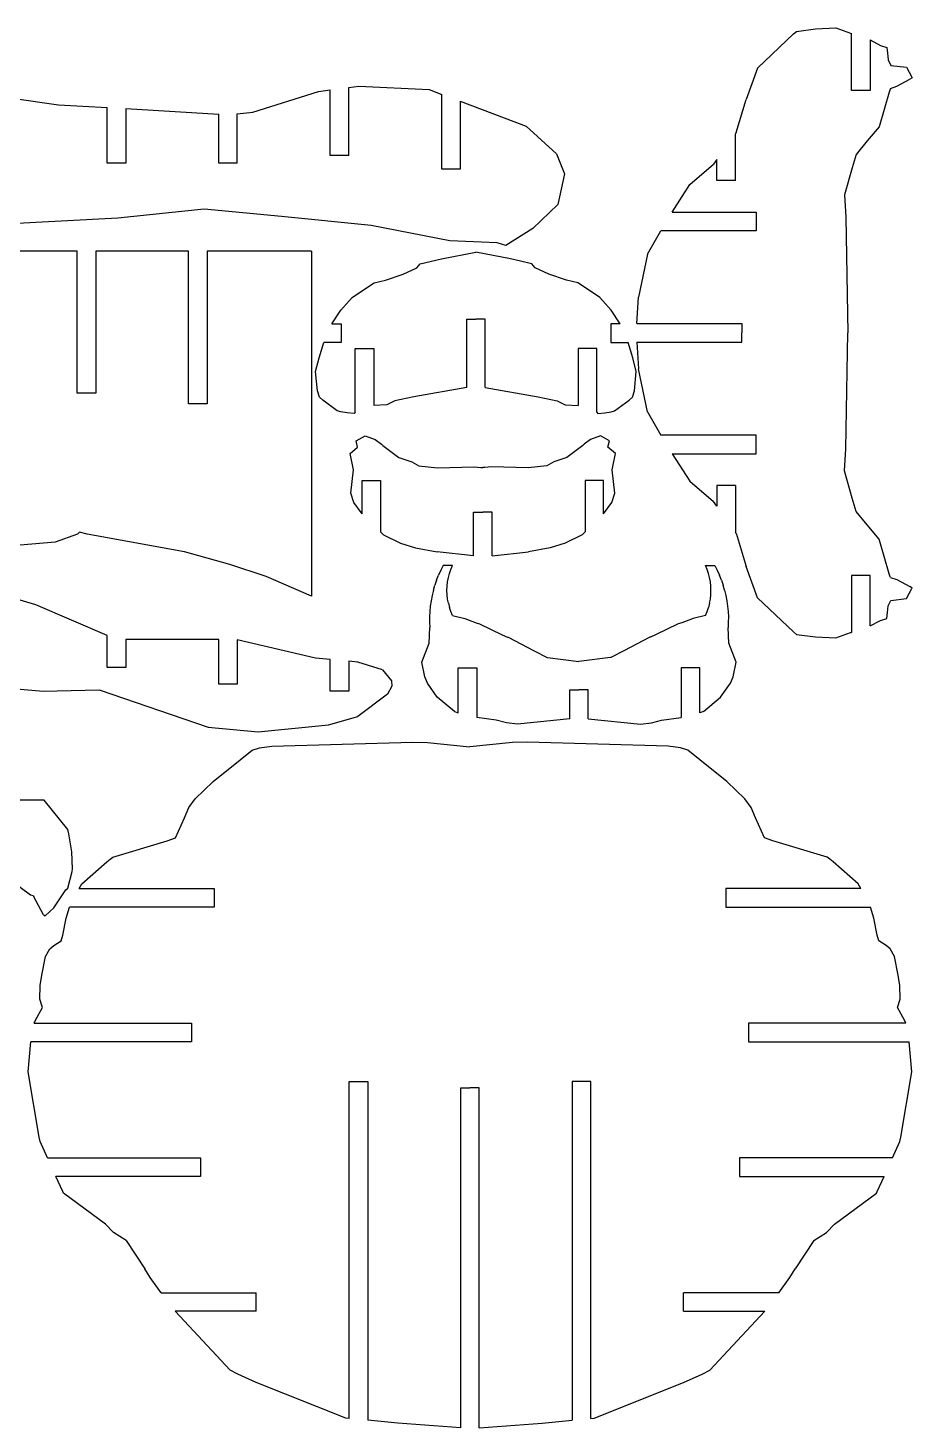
# Model space of a CAD drawing. Extents: x -403 to 998, y -258 to 587.
# Drawn here: x -142 to 34.1, y 49.5 to 328.2 of the extents above; entities that cross this region are included whole.
import ezdxf

# ---------------------------------------------------------------- set-up
doc = ezdxf.new("R2010")
doc.units = 0
doc.header["$MEASUREMENT"] = 0
doc.layers.add('LAYER_1', color=7, linetype='CONTINUOUS')

msp = doc.modelspace()

# ---------------------------------------------------------------- linework, layer by layer
at = {"layer": 'LAYER_1'}
for points in [[(3.2888, 320.2487), (3.2888, 320.2487), (10.4983, 327.0329), (10.4983, 327.0329)], [(10.4983, 327.0329), (10.4983, 327.0329), (11.0349, 327.5519), (11.0349, 327.5519)], [(11.0349, 327.5519), (11.0349, 327.5519), (14.877, 328.053), (14.877, 328.053)], [(14.877, 328.053), (14.877, 328.053), (18.9184, 328.2246), (18.9184, 328.2246)], [(18.9184, 328.2246), (18.9184, 328.2246), (21.8377, 327.1701), (21.8377, 327.1701)], [(21.8377, 327.1701), (21.8377, 327.1701), (22.0093, 327.1555), (22.0093, 327.1555)], [(22.0093, 315.7866), (22.0093, 315.7866), (22.0093, 327.1555), (22.0093, 327.1555)], [(25.7093, 325.8441), (25.7093, 325.8441), (25.7093, 315.7866), (25.7093, 315.7866)], [(25.7093, 325.8441), (25.7093, 325.8441), (27.7882, 324.7545), (27.7882, 324.7545)], [(27.7882, 324.7545), (27.7882, 324.7545), (29.0837, 324.3571), (29.0837, 324.3571)], [(29.0837, 324.3571), (29.0837, 324.3571), (29.1926, 323.2067), (29.1926, 323.2067)], [(29.1926, 323.2067), (29.1926, 323.2067), (29.3369, 321.8827), (29.3369, 321.8827)], [(29.3369, 321.8827), (29.3369, 321.8827), (29.8455, 320.7584), (29.8455, 320.7584)], [(29.8455, 320.7584), (29.8455, 320.7584), (32.9417, 320.4234), (32.9417, 320.4234)], [(3.2888, 320.2487), (3.2888, 320.2487), (1.0499, 313.9934), (1.0499, 313.9934)], [(31.0433, 316.621), (31.0433, 316.621), (33.6529, 318.0316), (33.6529, 318.0316)], [(32.9417, 320.4234), (32.9417, 320.4234), (33.9985, 318.4139), (33.9985, 318.4139)], [(34.0667, 318.3059), (34.0667, 318.3059), (33.6529, 318.0316), (33.6529, 318.0316)], [(33.9985, 318.4139), (33.9985, 318.4139), (34.0667, 318.3059), (34.0667, 318.3059)], [(25.7093, 315.7866), (25.7093, 315.7866), (22.0093, 315.7866), (22.0093, 315.7866)], [(29.4881, 315.4599), (29.4881, 315.4599), (27.5362, 308.5505), (27.5362, 308.5505)], [(29.6862, 316.065), (29.6862, 316.065), (29.4881, 315.4599), (29.4881, 315.4599)], [(29.809, 316.2045), (29.809, 316.2045), (29.6862, 316.065), (29.6862, 316.065)], [(29.809, 316.2045), (29.809, 316.2045), (31.0433, 316.621), (31.0433, 316.621)], [(-0.9549, 307.4108), (-0.9549, 307.4108), (1.0499, 313.9934), (1.0499, 313.9934)], [(-0.9549, 307.4108), (-0.9549, 307.4108), (-1.1155, 307.1868), (-1.1155, 307.1868)], [(-1.1155, 297.8678), (-1.1155, 297.8678), (-1.1155, 307.1868), (-1.1155, 307.1868)], [(27.5362, 308.5505), (27.5362, 308.5505), (25.1693, 305.7444), (25.1693, 305.7444)], [(25.1693, 305.7444), (25.1693, 305.7444), (22.9729, 303.0464), (22.9729, 303.0464)], [(-10.1742, 297.0401), (-10.1742, 297.0401), (-5.4817, 301.0946), (-5.4817, 301.0946)], [(-4.8155, 302.0242), (-4.8155, 302.0242), (-5.4817, 301.0946), (-5.4817, 301.0946)], [(-4.8155, 297.8678), (-4.8155, 297.8678), (-4.8155, 302.0242), (-4.8155, 302.0242)], [(22.9729, 303.0464), (22.9729, 303.0464), (22.1515, 300.4026), (22.1515, 300.4026)], [(22.1515, 300.4026), (22.1515, 300.4026), (20.603, 295.0064), (20.603, 295.0064)], [(-13.6922, 291.5763), (-13.6922, 291.5763), (-10.1742, 297.0401), (-10.1742, 297.0401)], [(-1.1155, 297.8678), (-1.1155, 297.8678), (-4.8155, 297.8678), (-4.8155, 297.8678)], [(20.603, 295.0064), (20.603, 295.0064), (20.9135, 290.5678), (20.9135, 290.5678)], [(-13.6922, 291.5763), (-13.6922, 291.5763), (3.0219, 291.5763), (3.0219, 291.5763)], [(3.0219, 291.5763), (3.0219, 291.5763), (3.0219, 287.8763), (3.0219, 287.8763)], [(20.9135, 290.5678), (20.9135, 290.5678), (21.2819, 267.5265), (21.2819, 267.5265)], [(-18.6151, 283.231), (-18.6151, 283.231), (-15.9513, 287.8763), (-15.9513, 287.8763)], [(3.0219, 287.8763), (3.0219, 287.8763), (-15.9513, 287.8763), (-15.9513, 287.8763)], [(-132.195, 283.7882), (-132.195, 283.7882), (-150.6949, 283.7882), (-150.6949, 283.7882)], [(-132.195, 255.5578), (-132.195, 255.5578), (-132.195, 283.7882), (-132.195, 283.7882)], [(-109.9952, 283.7882), (-109.9952, 283.7882), (-128.495, 283.7882), (-128.495, 283.7882)], [(-128.495, 283.7882), (-128.495, 283.7882), (-128.495, 255.5578), (-128.495, 255.5578)], [(-109.9952, 253.3812), (-109.9952, 253.3812), (-109.9952, 283.7882), (-109.9952, 283.7882)], [(-85.512, 283.7882), (-85.512, 283.7882), (-106.2951, 283.7882), (-106.2951, 283.7882)], [(-106.2951, 283.7882), (-106.2951, 283.7882), (-106.2951, 253.3812), (-106.2951, 253.3812)], [(-85.512, 283.7882), (-85.512, 283.7882), (-85.512, 215.1034), (-85.512, 215.1034)], [(-63.8476, 281.2964), (-63.8476, 281.2964), (-59.6223, 282.247), (-59.6223, 282.247)], [(-59.6223, 282.247), (-59.6223, 282.247), (-52.7605, 283.5914), (-52.7605, 283.5914)], [(-45.8987, 282.247), (-45.8987, 282.247), (-52.7605, 283.5914), (-52.7605, 283.5914)], [(-41.6735, 281.2964), (-41.6735, 281.2964), (-45.8987, 282.247), (-45.8987, 282.247)], [(-18.6151, 283.231), (-18.6151, 283.231), (-20.3779, 274.6436), (-20.3779, 274.6436)], [(-70.7576, 278.0546), (-70.7576, 278.0546), (-67.2641, 279.1985), (-67.2641, 279.1985)], [(-67.2641, 279.1985), (-67.2641, 279.1985), (-64.5655, 280.503), (-64.5655, 280.503)], [(-64.5655, 280.503), (-64.5655, 280.503), (-63.8476, 281.2964), (-63.8476, 281.2964)], [(-40.9555, 280.503), (-40.9555, 280.503), (-41.6735, 281.2964), (-41.6735, 281.2964)], [(-38.2569, 279.1985), (-38.2569, 279.1985), (-40.9555, 280.503), (-40.9555, 280.503)], [(-34.7634, 278.0546), (-34.7634, 278.0546), (-38.2569, 279.1985), (-38.2569, 279.1985)], [(-77.3973, 274.593), (-77.3973, 274.593), (-74.5481, 276.5164), (-74.5481, 276.5164)], [(-74.5481, 276.5164), (-74.5481, 276.5164), (-73.0502, 277.4825), (-73.0502, 277.4825)], [(-73.0502, 277.4825), (-73.0502, 277.4825), (-70.7576, 278.0546), (-70.7576, 278.0546)], [(-32.4708, 277.4825), (-32.4708, 277.4825), (-34.7634, 278.0546), (-34.7634, 278.0546)], [(-30.9729, 276.5164), (-30.9729, 276.5164), (-32.4708, 277.4825), (-32.4708, 277.4825)], [(-28.1238, 274.593), (-28.1238, 274.593), (-30.9729, 276.5164), (-30.9729, 276.5164)], [(-79.6843, 272.0631), (-79.6843, 272.0631), (-77.3973, 274.593), (-77.3973, 274.593)], [(-25.8367, 272.0631), (-25.8367, 272.0631), (-28.1238, 274.593), (-28.1238, 274.593)], [(-20.7357, 269.3764), (-20.7357, 269.3764), (-20.3779, 274.6436), (-20.3779, 274.6436)], [(-81.4398, 269.3525), (-81.4398, 269.3525), (-79.6843, 272.0631), (-79.6843, 272.0631)], [(-24.0812, 269.3525), (-24.0812, 269.3525), (-25.8367, 272.0631), (-25.8367, 272.0631)], [(-81.4398, 269.3525), (-81.4398, 269.3525), (-79.6363, 269.3525), (-79.6363, 269.3525)], [(-79.6363, 269.3525), (-79.6363, 269.3525), (-79.6363, 265.6525), (-79.6363, 265.6525)], [(-54.6105, 256.6403), (-54.6105, 256.6403), (-54.6105, 270.2764), (-54.6105, 270.2764)], [(-54.6105, 270.2764), (-54.6105, 270.2764), (-52.7605, 270.2764), (-52.7605, 270.2764)], [(-50.9105, 270.2764), (-50.9105, 270.2764), (-52.7605, 270.2764), (-52.7605, 270.2764)], [(-50.9105, 256.6403), (-50.9105, 256.6403), (-50.9105, 270.2764), (-50.9105, 270.2764)], [(-24.0812, 269.3525), (-24.0812, 269.3525), (-25.8847, 269.3525), (-25.8847, 269.3525)], [(-25.8847, 269.3525), (-25.8847, 269.3525), (-25.8847, 265.6525), (-25.8847, 265.6525)], [(-20.7357, 269.3764), (-20.7357, 269.3764), (0.2103, 269.3764), (0.2103, 269.3764)], [(0.2103, 269.3764), (0.2103, 269.3764), (0.2103, 267.5264), (0.2103, 267.5264)], [(-84.0095, 262.5903), (-84.0095, 262.5903), (-83.0824, 265.6525), (-83.0824, 265.6525)], [(-79.6363, 265.6525), (-79.6363, 265.6525), (-83.0824, 265.6525), (-83.0824, 265.6525)], [(-25.8847, 265.6525), (-25.8847, 265.6525), (-22.4386, 265.6525), (-22.4386, 265.6525)], [(-21.5115, 262.5903), (-21.5115, 262.5903), (-22.4386, 265.6525), (-22.4386, 265.6525)], [(-20.7357, 265.6764), (-20.7357, 265.6764), (-20.3779, 260.4092), (-20.3779, 260.4092)], [(-20.7357, 265.6764), (-20.7357, 265.6764), (0.2103, 265.6764), (0.2103, 265.6764)], [(0.2103, 265.6764), (0.2103, 265.6764), (0.2103, 267.5264), (0.2103, 267.5264)], [(20.9135, 244.485), (20.9135, 244.485), (21.2819, 267.5263), (21.2819, 267.5263)], [(-84.6884, 259.8589), (-84.6884, 259.8589), (-84.0095, 262.5903), (-84.0095, 262.5903)], [(-76.8104, 251.7523), (-76.8104, 251.7523), (-76.8104, 264.4035), (-76.8104, 264.4035)], [(-76.8104, 264.4035), (-76.8104, 264.4035), (-73.1104, 264.4035), (-73.1104, 264.4035)], [(-73.1104, 264.4035), (-73.1104, 264.4035), (-73.1104, 253.0508), (-73.1104, 253.0508)], [(-28.7106, 264.4035), (-28.7106, 264.4035), (-32.4106, 264.4035), (-32.4106, 264.4035)], [(-32.4106, 264.4035), (-32.4106, 264.4035), (-32.4106, 253.0508), (-32.4106, 253.0508)], [(-28.7106, 251.7523), (-28.7106, 251.7523), (-28.7106, 264.4035), (-28.7106, 264.4035)], [(-20.8326, 259.8589), (-20.8326, 259.8589), (-21.5115, 262.5903), (-21.5115, 262.5903)], [(-84.3066, 256.0294), (-84.3066, 256.0294), (-84.6884, 259.8589), (-84.6884, 259.8589)], [(-21.2144, 256.0294), (-21.2144, 256.0294), (-20.8326, 259.8589), (-20.8326, 259.8589)], [(-18.6151, 251.8218), (-18.6151, 251.8218), (-20.3779, 260.4092), (-20.3779, 260.4092)], [(-54.6105, 256.6403), (-54.6105, 256.6403), (-65.1164, 254.8163), (-65.1164, 254.8163)], [(-50.9105, 256.6403), (-50.9105, 256.6403), (-40.4046, 254.8163), (-40.4046, 254.8163)], [(-128.495, 255.5578), (-128.495, 255.5578), (-132.195, 255.5578), (-132.195, 255.5578)], [(-83.9322, 254.7271), (-83.9322, 254.7271), (-84.3066, 256.0294), (-84.3066, 256.0294)], [(-83.2354, 254.1563), (-83.2354, 254.1563), (-83.9322, 254.7271), (-83.9322, 254.7271)], [(-80.3753, 251.9972), (-80.3753, 251.9972), (-83.2354, 254.1563), (-83.2354, 254.1563)], [(-68.9416, 253.9791), (-68.9416, 253.9791), (-70.5428, 253.2159), (-70.5428, 253.2159)], [(-65.1164, 254.8163), (-65.1164, 254.8163), (-68.9416, 253.9791), (-68.9416, 253.9791)], [(-40.4046, 254.8163), (-40.4046, 254.8163), (-36.5795, 253.9791), (-36.5795, 253.9791)], [(-36.5795, 253.9791), (-36.5795, 253.9791), (-34.9783, 253.2159), (-34.9783, 253.2159)], [(-25.1457, 251.9972), (-25.1457, 251.9972), (-22.2857, 254.1563), (-22.2857, 254.1563)], [(-22.2857, 254.1563), (-22.2857, 254.1563), (-21.5888, 254.7271), (-21.5888, 254.7271)], [(-21.5888, 254.7271), (-21.5888, 254.7271), (-21.2144, 256.0294), (-21.2144, 256.0294)], [(-106.2951, 253.3812), (-106.2951, 253.3812), (-109.9952, 253.3812), (-109.9952, 253.3812)], [(-79.6829, 251.8126), (-79.6829, 251.8126), (-80.3753, 251.9972), (-80.3753, 251.9972)], [(-78.3842, 251.5924), (-78.3842, 251.5924), (-79.6829, 251.8126), (-79.6829, 251.8126)], [(-77.0399, 251.4654), (-77.0399, 251.4654), (-78.3842, 251.5924), (-78.3842, 251.5924)], [(-76.8104, 251.7523), (-76.8104, 251.7523), (-77.0399, 251.4654), (-77.0399, 251.4654)], [(-70.5428, 253.2159), (-70.5428, 253.2159), (-73.1104, 253.0508), (-73.1104, 253.0508)], [(-34.9783, 253.2159), (-34.9783, 253.2159), (-32.4106, 253.0508), (-32.4106, 253.0508)], [(-28.7106, 251.7523), (-28.7106, 251.7523), (-28.4811, 251.4654), (-28.4811, 251.4654)], [(-28.4811, 251.4654), (-28.4811, 251.4654), (-27.1368, 251.5924), (-27.1368, 251.5924)], [(-27.1368, 251.5924), (-27.1368, 251.5924), (-25.8381, 251.8126), (-25.8381, 251.8126)], [(-25.8381, 251.8126), (-25.8381, 251.8126), (-25.1457, 251.9972), (-25.1457, 251.9972)], [(-18.6151, 251.8218), (-18.6151, 251.8218), (-15.9513, 247.1765), (-15.9513, 247.1765)], [(-76.6431, 246.0252), (-76.6431, 246.0252), (-74.8402, 247.0315), (-74.8402, 247.0315)], [(-76.3255, 244.7592), (-76.3255, 244.7592), (-76.6431, 246.0252), (-76.6431, 246.0252)], [(-74.8402, 247.0315), (-74.8402, 247.0315), (-72.8509, 246.3135), (-72.8509, 246.3135)], [(-72.8509, 246.3135), (-72.8509, 246.3135), (-71.5896, 245.3745), (-71.5896, 245.3745)], [(-71.5896, 245.3745), (-71.5896, 245.3745), (-71.298, 245.1152), (-71.298, 245.1152)], [(-31.2117, 245.3745), (-31.2117, 245.3745), (-31.5033, 245.1152), (-31.5033, 245.1152)], [(-29.9504, 246.3135), (-29.9504, 246.3135), (-31.2117, 245.3745), (-31.2117, 245.3745)], [(-27.9611, 247.0315), (-27.9611, 247.0315), (-29.9504, 246.3135), (-29.9504, 246.3135)], [(-26.1582, 246.0252), (-26.1582, 246.0252), (-27.9611, 247.0315), (-27.9611, 247.0315)], [(-26.4758, 244.7592), (-26.4758, 244.7592), (-26.1582, 246.0252), (-26.1582, 246.0252)], [(3.0219, 247.1765), (3.0219, 247.1765), (-15.9513, 247.1765), (-15.9513, 247.1765)], [(3.0219, 243.4765), (3.0219, 243.4765), (3.0219, 247.1765), (3.0219, 247.1765)], [(-77.8502, 243.5094), (-77.8502, 243.5094), (-76.3255, 244.7592), (-76.3255, 244.7592)], [(-77.1526, 240.2739), (-77.1526, 240.2739), (-77.8502, 243.5094), (-77.8502, 243.5094)], [(-71.298, 245.1152), (-71.298, 245.1152), (-68.1147, 242.7301), (-68.1147, 242.7301)], [(-68.1147, 242.7301), (-68.1147, 242.7301), (-65.5583, 241.8631), (-65.5583, 241.8631)], [(-34.6866, 242.7301), (-34.6866, 242.7301), (-37.2429, 241.8631), (-37.2429, 241.8631)], [(-31.5033, 245.1152), (-31.5033, 245.1152), (-34.6866, 242.7301), (-34.6866, 242.7301)], [(-24.9511, 243.5094), (-24.9511, 243.5094), (-26.4758, 244.7592), (-26.4758, 244.7592)], [(-25.6487, 240.2739), (-25.6487, 240.2739), (-24.9511, 243.5094), (-24.9511, 243.5094)], [(-13.6922, 243.4765), (-13.6922, 243.4765), (-10.1742, 238.0127), (-10.1742, 238.0127)], [(-13.6922, 243.4765), (-13.6922, 243.4765), (3.0219, 243.4765), (3.0219, 243.4765)], [(20.603, 240.0464), (20.603, 240.0464), (20.9135, 244.485), (20.9135, 244.485)], [(-77.7038, 235.6171), (-77.7038, 235.6171), (-77.1526, 240.2739), (-77.1526, 240.2739)], [(-65.5583, 241.8631), (-65.5583, 241.8631), (-64.161, 241.0706), (-64.161, 241.0706)], [(-64.161, 241.0706), (-64.161, 241.0706), (-60.4245, 240.6988), (-60.4245, 240.6988)], [(-60.4245, 240.6988), (-60.4245, 240.6988), (-53.108, 240.8818), (-53.108, 240.8818)], [(-53.108, 240.8818), (-53.108, 240.8818), (-51.7976, 240.7667), (-51.7976, 240.7667)], [(-51.7976, 240.7667), (-51.7976, 240.7667), (-51.4006, 240.7159), (-51.4006, 240.7159)], [(-51.0037, 240.7667), (-51.0037, 240.7667), (-51.4006, 240.7159), (-51.4006, 240.7159)], [(-49.6933, 240.8818), (-49.6933, 240.8818), (-51.0037, 240.7667), (-51.0037, 240.7667)], [(-42.3768, 240.6988), (-42.3768, 240.6988), (-49.6933, 240.8818), (-49.6933, 240.8818)], [(-38.6402, 241.0706), (-38.6402, 241.0706), (-42.3768, 240.6988), (-42.3768, 240.6988)], [(-37.2429, 241.8631), (-37.2429, 241.8631), (-38.6402, 241.0706), (-38.6402, 241.0706)], [(-25.0975, 235.6171), (-25.0975, 235.6171), (-25.6487, 240.2739), (-25.6487, 240.2739)], [(22.1515, 234.6501), (22.1515, 234.6501), (20.603, 240.0464), (20.603, 240.0464)], [(-75.4505, 231.5433), (-75.4505, 231.5433), (-75.4505, 238.1348), (-75.4505, 238.1348)], [(-75.4505, 238.1348), (-75.4505, 238.1348), (-71.7506, 238.1348), (-71.7506, 238.1348)], [(-71.7506, 238.1348), (-71.7506, 238.1348), (-71.7506, 227.9225), (-71.7506, 227.9225)], [(-27.3507, 238.1348), (-27.3507, 238.1348), (-31.0507, 238.1348), (-31.0507, 238.1348)], [(-31.0507, 238.1348), (-31.0507, 238.1348), (-31.0507, 227.9225), (-31.0507, 227.9225)], [(-27.3507, 231.5433), (-27.3507, 231.5433), (-27.3507, 238.1348), (-27.3507, 238.1348)], [(-10.1742, 238.0127), (-10.1742, 238.0127), (-5.4817, 233.9582), (-5.4817, 233.9582)], [(-4.8155, 237.185), (-4.8155, 237.185), (-4.8155, 233.0286), (-4.8155, 233.0286)], [(-1.1155, 237.185), (-1.1155, 237.185), (-4.8155, 237.185), (-4.8155, 237.185)], [(-1.1155, 237.185), (-1.1155, 237.185), (-1.1155, 227.866), (-1.1155, 227.866)], [(-77.11, 233.7509), (-77.11, 233.7509), (-77.7038, 235.6171), (-77.7038, 235.6171)], [(-25.6913, 233.7509), (-25.6913, 233.7509), (-25.0975, 235.6171), (-25.0975, 235.6171)], [(22.9729, 232.0064), (22.9729, 232.0064), (22.1515, 234.6501), (22.1515, 234.6501)], [(-75.4505, 231.5433), (-75.4505, 231.5433), (-77.11, 233.7509), (-77.11, 233.7509)], [(-53.2507, 223.1276), (-53.2507, 223.1276), (-53.2507, 231.8187), (-53.2507, 231.8187)], [(-53.2507, 231.8187), (-53.2507, 231.8187), (-51.4006, 231.8187), (-51.4006, 231.8187)], [(-49.5506, 231.8187), (-49.5506, 231.8187), (-51.4006, 231.8187), (-51.4006, 231.8187)], [(-49.5506, 223.1276), (-49.5506, 223.1276), (-49.5506, 231.8187), (-49.5506, 231.8187)], [(-27.3507, 231.5433), (-27.3507, 231.5433), (-25.6913, 233.7509), (-25.6913, 233.7509)], [(-4.8155, 233.0286), (-4.8155, 233.0286), (-5.4817, 233.9582), (-5.4817, 233.9582)], [(25.1693, 229.3084), (25.1693, 229.3084), (22.9729, 232.0064), (22.9729, 232.0064)], [(27.5362, 226.5023), (27.5362, 226.5023), (25.1693, 229.3084), (25.1693, 229.3084)], [(-136.548, 225.8857), (-136.548, 225.8857), (-153.6955, 224.4433), (-153.6955, 224.4433)], [(-132.1361, 227.4417), (-132.1361, 227.4417), (-136.548, 225.8857), (-136.548, 225.8857)], [(-131.7311, 227.854), (-131.7311, 227.854), (-132.1361, 227.4417), (-132.1361, 227.4417)], [(-130.1928, 227.4497), (-130.1928, 227.4497), (-131.7311, 227.854), (-131.7311, 227.854)], [(-110.8359, 223.9202), (-110.8359, 223.9202), (-130.1928, 227.4497), (-130.1928, 227.4497)], [(-71.7506, 227.9225), (-71.7506, 227.9225), (-71.1559, 227.3556), (-71.1559, 227.3556)], [(-71.1559, 227.3556), (-71.1559, 227.3556), (-67.7779, 225.6434), (-67.7779, 225.6434)], [(-31.6454, 227.3556), (-31.6454, 227.3556), (-35.0233, 225.6434), (-35.0233, 225.6434)], [(-31.0507, 227.9225), (-31.0507, 227.9225), (-31.6454, 227.3556), (-31.6454, 227.3556)], [(-0.9549, 227.642), (-0.9549, 227.642), (-1.1155, 227.866), (-1.1155, 227.866)], [(-0.9549, 227.642), (-0.9549, 227.642), (1.0499, 221.0594), (1.0499, 221.0594)], [(29.4881, 219.5929), (29.4881, 219.5929), (27.5362, 226.5023), (27.5362, 226.5023)], [(-101.7562, 221.4167), (-101.7562, 221.4167), (-110.8359, 223.9202), (-110.8359, 223.9202)], [(-67.7779, 225.6434), (-67.7779, 225.6434), (-64.8037, 224.7323), (-64.8037, 224.7323)], [(-64.8037, 224.7323), (-64.8037, 224.7323), (-60.4853, 223.9331), (-60.4853, 223.9331)], [(-53.2507, 223.1276), (-53.2507, 223.1276), (-60.4853, 223.9331), (-60.4853, 223.9331)], [(-49.5506, 223.1276), (-49.5506, 223.1276), (-42.316, 223.9331), (-42.316, 223.9331)], [(-37.9976, 224.7323), (-37.9976, 224.7323), (-42.316, 223.9331), (-42.316, 223.9331)], [(-35.0233, 225.6434), (-35.0233, 225.6434), (-37.9976, 224.7323), (-37.9976, 224.7323)], [(-94.5396, 219.0218), (-94.5396, 219.0218), (-101.7562, 221.4167), (-101.7562, 221.4167)], [(-59.7738, 220.3053), (-59.7738, 220.3053), (-60.2149, 219.3319), (-60.2149, 219.3319)], [(-59.2869, 221.2567), (-59.2869, 221.2567), (-59.7738, 220.3053), (-59.7738, 220.3053)], [(-57.4369, 221.2567), (-57.4369, 221.2567), (-59.2869, 221.2567), (-59.2869, 221.2567)], [(-58.0492, 219.6517), (-58.0492, 219.6517), (-57.7723, 220.4654), (-57.7723, 220.4654)], [(-57.7723, 220.4654), (-57.7723, 220.4654), (-57.4369, 221.2567), (-57.4369, 221.2567)], [(-7.0753, 221.2567), (-7.0753, 221.2567), (-5.2253, 221.2567), (-5.2253, 221.2567)], [(-6.7399, 220.4654), (-6.7399, 220.4654), (-7.0753, 221.2567), (-7.0753, 221.2567)], [(-6.463, 219.6517), (-6.463, 219.6517), (-6.7399, 220.4654), (-6.7399, 220.4654)], [(-5.2253, 221.2567), (-5.2253, 221.2567), (-4.7384, 220.3053), (-4.7384, 220.3053)], [(-4.7384, 220.3053), (-4.7384, 220.3053), (-4.2972, 219.3319), (-4.2972, 219.3319)], [(3.2888, 214.8041), (3.2888, 214.8041), (1.0499, 221.0594), (1.0499, 221.0594)], [(-85.512, 215.1034), (-85.512, 215.1034), (-94.5396, 219.0218), (-94.5396, 219.0218)], [(-60.6095, 218.3387), (-60.6095, 218.3387), (-60.9564, 217.3279), (-60.9564, 217.3279)], [(-60.6095, 218.3387), (-60.6095, 218.3387), (-60.2149, 219.3319), (-60.2149, 219.3319)], [(-58.5156, 217.1206), (-58.5156, 217.1206), (-58.4218, 217.9749), (-58.4218, 217.9749)], [(-58.4218, 217.9749), (-58.4218, 217.9749), (-58.2661, 218.8201), (-58.2661, 218.8201)], [(-58.2661, 218.8201), (-58.2661, 218.8201), (-58.0492, 219.6517), (-58.0492, 219.6517)], [(-6.2461, 218.8201), (-6.2461, 218.8201), (-6.463, 219.6517), (-6.463, 219.6517)], [(-6.0904, 217.9749), (-6.0904, 217.9749), (-6.2461, 218.8201), (-6.2461, 218.8201)], [(-5.9966, 217.1206), (-5.9966, 217.1206), (-6.0904, 217.9749), (-6.0904, 217.9749)], [(-3.9027, 218.3387), (-3.9027, 218.3387), (-4.2972, 219.3319), (-4.2972, 219.3319)], [(-3.9027, 218.3387), (-3.9027, 218.3387), (-3.5558, 217.3279), (-3.5558, 217.3279)], [(25.7093, 219.2662), (25.7093, 219.2662), (22.0093, 219.2662), (22.0093, 219.2662)], [(22.0093, 219.2662), (22.0093, 219.2662), (22.0093, 207.8972), (22.0093, 207.8972)], [(25.7093, 209.2087), (25.7093, 209.2087), (25.7093, 219.2662), (25.7093, 219.2662)], [(29.6862, 218.9878), (29.6862, 218.9878), (29.4881, 219.5929), (29.4881, 219.5929)], [(29.809, 218.8483), (29.809, 218.8483), (29.6862, 218.9878), (29.6862, 218.9878)], [(29.809, 218.8483), (29.809, 218.8483), (31.0433, 218.4318), (31.0433, 218.4318)], [(31.0433, 218.4318), (31.0433, 218.4318), (33.6529, 217.0212), (33.6529, 217.0212)], [(-61.5045, 215.2625), (-61.5045, 215.2625), (-61.7045, 214.2127), (-61.7045, 214.2127)], [(-61.2549, 216.3016), (-61.2549, 216.3016), (-61.5045, 215.2625), (-61.5045, 215.2625)], [(-61.2549, 216.3016), (-61.2549, 216.3016), (-60.9564, 217.3279), (-60.9564, 217.3279)], [(-58.5469, 216.2617), (-58.5469, 216.2617), (-58.5156, 217.1206), (-58.5156, 217.1206)], [(-58.5156, 215.4028), (-58.5156, 215.4028), (-58.5469, 216.2617), (-58.5469, 216.2617)], [(-58.4218, 214.5485), (-58.4218, 214.5485), (-58.5156, 215.4028), (-58.5156, 215.4028)], [(-6.0904, 214.5485), (-6.0904, 214.5485), (-5.9966, 215.4028), (-5.9966, 215.4028)], [(-5.9653, 216.2617), (-5.9653, 216.2617), (-5.9966, 217.1206), (-5.9966, 217.1206)], [(-5.9966, 215.4028), (-5.9966, 215.4028), (-5.9653, 216.2617), (-5.9653, 216.2617)], [(-3.2573, 216.3016), (-3.2573, 216.3016), (-3.5558, 217.3279), (-3.5558, 217.3279)], [(-3.2573, 216.3016), (-3.2573, 216.3016), (-3.0077, 215.2625), (-3.0077, 215.2625)], [(-3.0077, 215.2625), (-3.0077, 215.2625), (-2.8077, 214.2127), (-2.8077, 214.2127)], [(3.2888, 214.8041), (3.2888, 214.8041), (10.4983, 208.0199), (10.4983, 208.0199)], [(29.8455, 214.2944), (29.8455, 214.2944), (32.9417, 214.6294), (32.9417, 214.6294)], [(32.9417, 214.6294), (32.9417, 214.6294), (33.9985, 216.6389), (33.9985, 216.6389)], [(34.0667, 216.7469), (34.0667, 216.7469), (33.6529, 217.0212), (33.6529, 217.0212)], [(33.9985, 216.6389), (33.9985, 216.6389), (34.0667, 216.7469), (34.0667, 216.7469)], [(-61.9539, 212.0904), (-61.9539, 212.0904), (-62.0028, 211.0228), (-62.0028, 211.0228)], [(-61.8544, 213.1545), (-61.8544, 213.1545), (-61.9539, 212.0904), (-61.9539, 212.0904)], [(-61.7045, 214.2127), (-61.7045, 214.2127), (-61.8544, 213.1545), (-61.8544, 213.1545)], [(-58.2661, 213.7032), (-58.2661, 213.7032), (-58.4218, 214.5485), (-58.4218, 214.5485)], [(-58.2661, 213.7032), (-58.2661, 213.7032), (-58.0492, 212.8717), (-58.0492, 212.8717)], [(-57.7723, 212.058), (-57.7723, 212.058), (-58.0492, 212.8717), (-58.0492, 212.8717)], [(-57.4369, 211.2667), (-57.4369, 211.2667), (-57.7723, 212.058), (-57.7723, 212.058)], [(-7.0753, 211.2667), (-7.0753, 211.2667), (-6.7399, 212.058), (-6.7399, 212.058)], [(-6.7399, 212.058), (-6.7399, 212.058), (-6.463, 212.8717), (-6.463, 212.8717)], [(-6.2461, 213.7032), (-6.2461, 213.7032), (-6.463, 212.8717), (-6.463, 212.8717)], [(-6.2461, 213.7032), (-6.2461, 213.7032), (-6.0904, 214.5485), (-6.0904, 214.5485)], [(-2.8077, 214.2127), (-2.8077, 214.2127), (-2.6578, 213.1545), (-2.6578, 213.1545)], [(-2.6578, 213.1545), (-2.6578, 213.1545), (-2.5583, 212.0904), (-2.5583, 212.0904)], [(-2.5583, 212.0904), (-2.5583, 212.0904), (-2.5094, 211.0228), (-2.5094, 211.0228)], [(29.0837, 210.6957), (29.0837, 210.6957), (29.1926, 211.8461), (29.1926, 211.8461)], [(29.1926, 211.8461), (29.1926, 211.8461), (29.3369, 213.1701), (29.3369, 213.1701)], [(29.3369, 213.1701), (29.3369, 213.1701), (29.8455, 214.2944), (29.8455, 214.2944)], [(-62.0028, 211.0228), (-62.0028, 211.0228), (-62.0009, 209.9541), (-62.0009, 209.9541)], [(-62.0009, 209.9541), (-62.0009, 209.9541), (-61.9485, 208.8867), (-61.9485, 208.8867)], [(-57.4369, 211.2667), (-57.4369, 211.2667), (-54.9969, 210.6523), (-54.9969, 210.6523)], [(-54.9969, 210.6523), (-54.9969, 210.6523), (-52.7176, 209.7854), (-52.7176, 209.7854)], [(-52.7176, 209.7854), (-52.7176, 209.7854), (-52.0331, 209.6215), (-52.0331, 209.6215)], [(-52.0331, 209.6215), (-52.0331, 209.6215), (-47.5155, 207.4203), (-47.5155, 207.4203)], [(-12.4791, 209.6215), (-12.4791, 209.6215), (-16.9967, 207.4203), (-16.9967, 207.4203)], [(-11.7946, 209.7854), (-11.7946, 209.7854), (-12.4791, 209.6215), (-12.4791, 209.6215)], [(-9.5153, 210.6523), (-9.5153, 210.6523), (-11.7946, 209.7854), (-11.7946, 209.7854)], [(-7.0753, 211.2667), (-7.0753, 211.2667), (-9.5153, 210.6523), (-9.5153, 210.6523)], [(-2.5112, 209.9541), (-2.5112, 209.9541), (-2.5637, 208.8867), (-2.5637, 208.8867)], [(-2.5094, 211.0228), (-2.5094, 211.0228), (-2.5112, 209.9541), (-2.5112, 209.9541)], [(25.7093, 209.2087), (25.7093, 209.2087), (27.7882, 210.2983), (27.7882, 210.2983)], [(27.7882, 210.2983), (27.7882, 210.2983), (29.0837, 210.6957), (29.0837, 210.6957)], [(-62.0742, 205.755), (-62.0742, 205.755), (-61.9485, 208.8867), (-61.9485, 208.8867)], [(-47.5155, 207.4203), (-47.5155, 207.4203), (-46.5092, 206.9689), (-46.5092, 206.9689)], [(-46.5092, 206.9689), (-46.5092, 206.9689), (-46.3677, 206.9315), (-46.3677, 206.9315)], [(-46.3677, 206.9315), (-46.3677, 206.9315), (-41.1701, 204.2222), (-41.1701, 204.2222)], [(-18.1445, 206.9315), (-18.1445, 206.9315), (-23.3421, 204.2222), (-23.3421, 204.2222)], [(-18.003, 206.9689), (-18.003, 206.9689), (-18.1445, 206.9315), (-18.1445, 206.9315)], [(-16.9967, 207.4203), (-16.9967, 207.4203), (-18.003, 206.9689), (-18.003, 206.9689)], [(-2.438, 205.755), (-2.438, 205.755), (-2.5637, 208.8867), (-2.5637, 208.8867)], [(10.4983, 208.0199), (10.4983, 208.0199), (11.0349, 207.5009), (11.0349, 207.5009)], [(11.0349, 207.5009), (11.0349, 207.5009), (14.877, 206.9998), (14.877, 206.9998)], [(14.877, 206.9998), (14.877, 206.9998), (18.9184, 206.8281), (18.9184, 206.8281)], [(18.9184, 206.8281), (18.9184, 206.8281), (21.8377, 207.8827), (21.8377, 207.8827)], [(21.8377, 207.8827), (21.8377, 207.8827), (22.0093, 207.8972), (22.0093, 207.8972)], [(-63.5667, 201.9903), (-63.5667, 201.9903), (-62.0742, 205.755), (-62.0742, 205.755)], [(-41.1701, 204.2222), (-41.1701, 204.2222), (-38.5824, 202.9094), (-38.5824, 202.9094)], [(-23.3421, 204.2222), (-23.3421, 204.2222), (-25.9298, 202.9094), (-25.9298, 202.9094)], [(-0.9455, 201.9903), (-0.9455, 201.9903), (-2.438, 205.755), (-2.438, 205.755)], [(-62.9411, 199.0671), (-62.9411, 199.0671), (-63.5667, 201.9903), (-63.5667, 201.9903)], [(-56.306, 191.8944), (-56.306, 191.8944), (-56.306, 200.8428), (-56.306, 200.8428)], [(-56.306, 200.8428), (-56.306, 200.8428), (-52.6059, 200.8428), (-52.6059, 200.8428)], [(-52.6059, 200.8428), (-52.6059, 200.8428), (-52.6059, 190.9508), (-52.6059, 190.9508)], [(-38.5824, 202.9094), (-38.5824, 202.9094), (-38.5097, 202.903), (-38.5097, 202.903)], [(-38.5097, 202.903), (-38.5097, 202.903), (-32.2561, 202.1034), (-32.2561, 202.1034)], [(-32.2561, 202.1034), (-32.2561, 202.1034), (-32.264, 202.1042), (-32.264, 202.1042)], [(-26.0025, 202.903), (-26.0025, 202.903), (-32.2561, 202.1034), (-32.2561, 202.1034)], [(-32.2561, 202.1034), (-32.2561, 202.1034), (-32.2482, 202.1042), (-32.2482, 202.1042)], [(-25.9298, 202.9094), (-25.9298, 202.9094), (-26.0025, 202.903), (-26.0025, 202.903)], [(-8.2062, 200.8428), (-8.2062, 200.8428), (-11.9062, 200.8428), (-11.9062, 200.8428)], [(-11.9062, 200.8428), (-11.9062, 200.8428), (-11.9062, 190.9508), (-11.9062, 190.9508)], [(-8.2062, 191.8944), (-8.2062, 191.8944), (-8.2062, 200.8428), (-8.2062, 200.8428)], [(-1.5711, 199.0671), (-1.5711, 199.0671), (-0.9455, 201.9903), (-0.9455, 201.9903)], [(-62.449, 197.8259), (-62.449, 197.8259), (-62.9411, 199.0671), (-62.9411, 199.0671)], [(-2.0632, 197.8259), (-2.0632, 197.8259), (-1.5711, 199.0671), (-1.5711, 199.0671)], [(-60.4676, 195.003), (-60.4676, 195.003), (-62.449, 197.8259), (-62.449, 197.8259)], [(-34.1061, 190.6855), (-34.1061, 190.6855), (-34.1061, 196.4865), (-34.1061, 196.4865)], [(-34.1061, 196.4865), (-34.1061, 196.4865), (-32.2561, 196.4865), (-32.2561, 196.4865)], [(-30.4061, 196.4865), (-30.4061, 196.4865), (-32.2561, 196.4865), (-32.2561, 196.4865)], [(-30.4061, 190.6855), (-30.4061, 190.6855), (-30.4061, 196.4865), (-30.4061, 196.4865)], [(-4.0445, 195.003), (-4.0445, 195.003), (-2.0632, 197.8259), (-2.0632, 197.8259)], [(-57.0236, 192.1486), (-57.0236, 192.1486), (-60.4676, 195.003), (-60.4676, 195.003)], [(-7.4885, 192.1486), (-7.4885, 192.1486), (-4.0445, 195.003), (-4.0445, 195.003)], [(-57.0236, 192.1486), (-57.0236, 192.1486), (-56.306, 191.8944), (-56.306, 191.8944)], [(-48.7258, 190.4268), (-48.7258, 190.4268), (-52.6059, 190.9508), (-52.6059, 190.9508)], [(-46.6917, 189.9032), (-46.6917, 189.9032), (-48.7258, 190.4268), (-48.7258, 190.4268)], [(-44.4825, 189.653), (-44.4825, 189.653), (-46.6917, 189.9032), (-46.6917, 189.9032)], [(-34.1061, 190.6855), (-34.1061, 190.6855), (-44.4825, 189.653), (-44.4825, 189.653)], [(-30.4061, 190.6855), (-30.4061, 190.6855), (-20.0297, 189.653), (-20.0297, 189.653)], [(-20.0297, 189.653), (-20.0297, 189.653), (-17.8205, 189.9032), (-17.8205, 189.9032)], [(-17.8205, 189.9032), (-17.8205, 189.9032), (-15.7864, 190.4268), (-15.7864, 190.4268)], [(-15.7864, 190.4268), (-15.7864, 190.4268), (-11.9062, 190.9508), (-11.9062, 190.9508)], [(-7.4885, 192.1486), (-7.4885, 192.1486), (-8.2062, 191.8944), (-8.2062, 191.8944)], [(-99.7011, 182.525), (-99.7011, 182.525), (-97.3038, 184.49), (-97.3038, 184.49)], [(-97.3038, 184.49), (-97.3038, 184.49), (-95.8623, 184.9264), (-95.8623, 184.9264)], [(-95.8623, 184.9264), (-95.8623, 184.9264), (-93.4433, 185.2548), (-93.4433, 185.2548)], [(-93.4433, 185.2548), (-93.4433, 185.2548), (-65.4207, 186.0379), (-65.4207, 186.0379)], [(-65.4207, 186.0379), (-65.4207, 186.0379), (-62.395, 185.965), (-62.395, 185.965)], [(-62.395, 185.965), (-62.395, 185.965), (-53.955, 185.1021), (-53.955, 185.1021)], [(-45.5149, 185.965), (-45.5149, 185.965), (-53.955, 185.1021), (-53.955, 185.1021)], [(-42.4892, 186.0379), (-42.4892, 186.0379), (-45.5149, 185.965), (-45.5149, 185.965)], [(-14.4666, 185.2548), (-14.4666, 185.2548), (-42.4892, 186.0379), (-42.4892, 186.0379)], [(-12.0476, 184.9264), (-12.0476, 184.9264), (-14.4666, 185.2548), (-14.4666, 185.2548)], [(-10.6061, 184.49), (-10.6061, 184.49), (-12.0476, 184.9264), (-12.0476, 184.9264)], [(-8.2088, 182.525), (-8.2088, 182.525), (-10.6061, 184.49), (-10.6061, 184.49)], [(-105.0971, 178.2549), (-105.0971, 178.2549), (-99.7011, 182.525), (-99.7011, 182.525)], [(-2.8128, 178.2549), (-2.8128, 178.2549), (-8.2088, 182.525), (-8.2088, 182.525)], [(-108.7128, 174.7697), (-108.7128, 174.7697), (-105.0971, 178.2549), (-105.0971, 178.2549)], [(0.8029, 174.7697), (0.8029, 174.7697), (-2.8128, 178.2549), (-2.8128, 178.2549)], [(-138.7224, 174.5438), (-138.7224, 174.5438), (-153.1548, 174.5438), (-153.1548, 174.5438)], [(-134.0375, 168.7099), (-134.0375, 168.7099), (-138.7224, 174.5438), (-138.7224, 174.5438)], [(-110.8009, 171.0132), (-110.8009, 171.0132), (-109.9404, 173.0496), (-109.9404, 173.0496)], [(-109.9404, 173.0496), (-109.9404, 173.0496), (-108.7128, 174.7697), (-108.7128, 174.7697)], [(2.0304, 173.0496), (2.0304, 173.0496), (0.8029, 174.7697), (0.8029, 174.7697)], [(2.891, 171.0132), (2.891, 171.0132), (2.0304, 173.0496), (2.0304, 173.0496)], [(-112.6309, 166.9985), (-112.6309, 166.9985), (-110.8009, 171.0132), (-110.8009, 171.0132)], [(4.721, 166.9985), (4.721, 166.9985), (2.891, 171.0132), (2.891, 171.0132)], [(-133.8595, 167.8331), (-133.8595, 167.8331), (-134.0375, 168.7099), (-134.0375, 168.7099)], [(-133.2631, 164.2021), (-133.2631, 164.2021), (-133.8595, 167.8331), (-133.8595, 167.8331)], [(-125.085, 163.1641), (-125.085, 163.1641), (-114.2749, 166.417), (-114.2749, 166.417)], [(-114.2749, 166.417), (-114.2749, 166.417), (-112.6309, 166.9985), (-112.6309, 166.9985)], [(6.365, 166.417), (6.365, 166.417), (4.721, 166.9985), (4.721, 166.9985)], [(17.1751, 163.1641), (17.1751, 163.1641), (6.365, 166.417), (6.365, 166.417)], [(-133.131, 160.8437), (-133.131, 160.8437), (-133.2631, 164.2021), (-133.2631, 164.2021)], [(-131.2481, 157.8839), (-131.2481, 157.8839), (-126.2474, 162.2732), (-126.2474, 162.2732)], [(-126.2474, 162.2732), (-126.2474, 162.2732), (-125.6105, 162.7759), (-125.6105, 162.7759)], [(-125.6105, 162.7759), (-125.6105, 162.7759), (-125.085, 163.1641), (-125.085, 163.1641)], [(17.7006, 162.7759), (17.7006, 162.7759), (17.1751, 163.1641), (17.1751, 163.1641)], [(18.3375, 162.2732), (18.3375, 162.2732), (17.7006, 162.7759), (17.7006, 162.7759)], [(23.3381, 157.8839), (23.3381, 157.8839), (18.3375, 162.2732), (18.3375, 162.2732)], [(-134.0459, 157.0042), (-134.0459, 157.0042), (-133.1932, 160.3481), (-133.1932, 160.3481)], [(-133.1932, 160.3481), (-133.1932, 160.3481), (-133.131, 160.8437), (-133.131, 160.8437)], [(-141.4908, 155.5745), (-141.4908, 155.5745), (-145.8283, 158.8269), (-145.8283, 158.8269)], [(-136.8138, 153.0642), (-136.8138, 153.0642), (-134.4185, 156.6739), (-134.4185, 156.6739)], [(-134.4185, 156.6739), (-134.4185, 156.6739), (-134.0459, 157.0042), (-134.0459, 157.0042)], [(-131.7625, 156.9447), (-131.7625, 156.9447), (-131.2481, 157.8839), (-131.2481, 157.8839)], [(-131.7625, 156.9447), (-131.7625, 156.9447), (-104.8837, 156.9447), (-104.8837, 156.9447)], [(-104.8837, 156.9447), (-104.8837, 156.9447), (-104.8837, 153.2448), (-104.8837, 153.2448)], [(23.8526, 156.9447), (23.8526, 156.9447), (-3.0262, 156.9447), (-3.0262, 156.9447)], [(-3.0262, 156.9447), (-3.0262, 156.9447), (-3.0262, 153.2448), (-3.0262, 153.2448)], [(23.8526, 156.9447), (23.8526, 156.9447), (23.3381, 157.8839), (23.3381, 157.8839)], [(-140.9654, 155.5012), (-140.9654, 155.5012), (-141.4908, 155.5745), (-141.4908, 155.5745)], [(-140.9654, 155.5012), (-140.9654, 155.5012), (-140.8045, 155.265), (-140.8045, 155.265)], [(-138.9164, 151.6897), (-138.9164, 151.6897), (-140.8045, 155.265), (-140.8045, 155.265)], [(-138.9164, 151.6897), (-138.9164, 151.6897), (-138.5558, 151.4606), (-138.5558, 151.4606)], [(-138.5558, 151.4606), (-138.5558, 151.4606), (-136.8138, 153.0642), (-136.8138, 153.0642)], [(-135.0671, 147.6582), (-135.0671, 147.6582), (-134.4049, 151.0596), (-134.4049, 151.0596)], [(-134.4049, 151.0596), (-134.4049, 151.0596), (-133.6894, 153.2448), (-133.6894, 153.2448)], [(-104.8837, 153.2448), (-104.8837, 153.2448), (-133.6894, 153.2448), (-133.6894, 153.2448)], [(-3.0262, 153.2448), (-3.0262, 153.2448), (25.7795, 153.2448), (25.7795, 153.2448)], [(26.495, 151.0596), (26.495, 151.0596), (25.7795, 153.2448), (25.7795, 153.2448)], [(27.1572, 147.6582), (27.1572, 147.6582), (26.495, 151.0596), (26.495, 151.0596)], [(-138.5186, 143.4), (-138.5186, 143.4), (-137.6141, 144.9258), (-137.6141, 144.9258)], [(-137.6141, 144.9258), (-137.6141, 144.9258), (-136.8593, 145.5624), (-136.8593, 145.5624)], [(-136.8593, 145.5624), (-136.8593, 145.5624), (-135.3746, 146.5325), (-135.3746, 146.5325)], [(-135.3746, 146.5325), (-135.3746, 146.5325), (-135.0671, 147.6582), (-135.0671, 147.6582)], [(27.4647, 146.5325), (27.4647, 146.5325), (27.1572, 147.6582), (27.1572, 147.6582)], [(28.9494, 145.5624), (28.9494, 145.5624), (27.4647, 146.5325), (27.4647, 146.5325)], [(29.7042, 144.9258), (29.7042, 144.9258), (28.9494, 145.5624), (28.9494, 145.5624)], [(30.6087, 143.4), (30.6087, 143.4), (29.7042, 144.9258), (29.7042, 144.9258)], [(-139.2173, 139.6822), (-139.2173, 139.6822), (-138.5186, 143.4), (-138.5186, 143.4)], [(31.3074, 139.6822), (31.3074, 139.6822), (30.6087, 143.4), (30.6087, 143.4)], [(-139.561, 137.6398), (-139.561, 137.6398), (-139.2173, 139.6822), (-139.2173, 139.6822)], [(31.6511, 137.6398), (31.6511, 137.6398), (31.3074, 139.6822), (31.3074, 139.6822)], [(-139.6362, 134.9106), (-139.6362, 134.9106), (-139.561, 137.6398), (-139.561, 137.6398)], [(31.7263, 134.9106), (31.7263, 134.9106), (31.6511, 137.6398), (31.6511, 137.6398)], [(-139.0905, 133.2661), (-139.0905, 133.2661), (-139.6362, 134.9106), (-139.6362, 134.9106)], [(31.1805, 133.2661), (31.1805, 133.2661), (31.7263, 134.9106), (31.7263, 134.9106)], [(-140.4676, 130.7543), (-140.4676, 130.7543), (-139.0905, 133.2661), (-139.0905, 133.2661)], [(32.5577, 130.7543), (32.5577, 130.7543), (31.1805, 133.2661), (31.1805, 133.2661)], [(-140.7645, 130.1199), (-140.7645, 130.1199), (-140.4676, 130.7543), (-140.4676, 130.7543)], [(-140.7645, 130.1199), (-140.7645, 130.1199), (-109.3847, 130.1199), (-109.3847, 130.1199)], [(-109.3847, 130.1199), (-109.3847, 130.1199), (-109.3847, 126.4199), (-109.3847, 126.4199)], [(32.8546, 130.1199), (32.8546, 130.1199), (1.4748, 130.1199), (1.4748, 130.1199)], [(1.4748, 130.1199), (1.4748, 130.1199), (1.4748, 126.4199), (1.4748, 126.4199)], [(32.8546, 130.1199), (32.8546, 130.1199), (32.5577, 130.7543), (32.5577, 130.7543)], [(-141.9524, 120.4382), (-141.9524, 120.4382), (-141.3845, 126.4199), (-141.3845, 126.4199)], [(-109.3847, 126.4199), (-109.3847, 126.4199), (-141.3845, 126.4199), (-141.3845, 126.4199)], [(1.4748, 126.4199), (1.4748, 126.4199), (33.4746, 126.4199), (33.4746, 126.4199)], [(34.0425, 120.4382), (34.0425, 120.4382), (33.4746, 126.4199), (33.4746, 126.4199)], [(-139.7535, 107.4458), (-139.7535, 107.4458), (-141.9524, 120.4382), (-141.9524, 120.4382)], [(31.8436, 107.4458), (31.8436, 107.4458), (34.0425, 120.4382), (34.0425, 120.4382)], [(-78.0048, 51.4584), (-78.0048, 51.4584), (-78.0048, 118.5042), (-78.0048, 118.5042)], [(-78.0048, 118.5042), (-78.0048, 118.5042), (-74.3049, 118.5042), (-74.3049, 118.5042)], [(-74.3049, 118.5042), (-74.3049, 118.5042), (-74.3049, 51.0825), (-74.3049, 51.0825)], [(-55.805, 49.5387), (-55.805, 49.5387), (-55.805, 117.2512), (-55.805, 117.2512)], [(-55.805, 117.2512), (-55.805, 117.2512), (-53.955, 117.2512), (-53.955, 117.2512)], [(-52.1049, 117.2512), (-52.1049, 117.2512), (-53.955, 117.2512), (-53.955, 117.2512)], [(-52.1049, 49.5387), (-52.1049, 49.5387), (-52.1049, 117.2512), (-52.1049, 117.2512)], [(-29.9051, 118.5042), (-29.9051, 118.5042), (-33.605, 118.5042), (-33.605, 118.5042)], [(-33.605, 118.5042), (-33.605, 118.5042), (-33.605, 51.0825), (-33.605, 51.0825)], [(-29.9051, 51.4584), (-29.9051, 51.4584), (-29.9051, 118.5042), (-29.9051, 118.5042)], [(-139.5797, 106.6029), (-139.5797, 106.6029), (-139.7535, 107.4458), (-139.7535, 107.4458)], [(-138.0872, 103.2951), (-138.0872, 103.2951), (-139.5797, 106.6029), (-139.5797, 106.6029)], [(30.1773, 103.2951), (30.1773, 103.2951), (31.6698, 106.6029), (31.6698, 106.6029)], [(31.6698, 106.6029), (31.6698, 106.6029), (31.8436, 107.4458), (31.8436, 107.4458)], [(-138.0872, 103.2951), (-138.0872, 103.2951), (-107.6229, 103.2951), (-107.6229, 103.2951)], [(-107.6229, 103.2951), (-107.6229, 103.2951), (-107.6229, 99.5951), (-107.6229, 99.5951)], [(30.1773, 103.2951), (30.1773, 103.2951), (-0.2871, 103.2951), (-0.2871, 103.2951)], [(-0.2871, 103.2951), (-0.2871, 103.2951), (-0.2871, 99.5951), (-0.2871, 99.5951)], [(-135.0687, 96.6048), (-135.0687, 96.6048), (-136.4178, 99.5951), (-136.4178, 99.5951)], [(-107.6229, 99.5951), (-107.6229, 99.5951), (-136.4178, 99.5951), (-136.4178, 99.5951)], [(-0.2871, 99.5951), (-0.2871, 99.5951), (28.5079, 99.5951), (28.5079, 99.5951)], [(27.1588, 96.6048), (27.1588, 96.6048), (28.5079, 99.5951), (28.5079, 99.5951)], [(-134.9232, 96.2808), (-134.9232, 96.2808), (-135.0687, 96.6048), (-135.0687, 96.6048)], [(-126.5571, 90.1065), (-126.5571, 90.1065), (-134.9232, 96.2808), (-134.9232, 96.2808)], [(18.6472, 90.1065), (18.6472, 90.1065), (27.0133, 96.2808), (27.0133, 96.2808)], [(27.0133, 96.2808), (27.0133, 96.2808), (27.1588, 96.6048), (27.1588, 96.6048)], [(-124.9692, 88.462), (-124.9692, 88.462), (-126.5571, 90.1065), (-126.5571, 90.1065)], [(17.0593, 88.462), (17.0593, 88.462), (18.6472, 90.1065), (18.6472, 90.1065)], [(-122.4046, 86.8528), (-122.4046, 86.8528), (-124.9692, 88.462), (-124.9692, 88.462)], [(-122.4046, 86.8528), (-122.4046, 86.8528), (-118.7046, 81.2228), (-118.7046, 81.2228)], [(14.4947, 86.8528), (14.4947, 86.8528), (10.7947, 81.2228), (10.7947, 81.2228)], [(14.4947, 86.8528), (14.4947, 86.8528), (17.0593, 88.462), (17.0593, 88.462)], [(-117.6614, 79.5305), (-117.6614, 79.5305), (-118.7046, 81.2228), (-118.7046, 81.2228)], [(9.7515, 79.5305), (9.7515, 79.5305), (10.7947, 81.2228), (10.7947, 81.2228)], [(-115.4518, 76.4703), (-115.4518, 76.4703), (-117.6614, 79.5305), (-117.6614, 79.5305)], [(7.5419, 76.4703), (7.5419, 76.4703), (9.7515, 79.5305), (9.7515, 79.5305)], [(-115.4518, 76.4703), (-115.4518, 76.4703), (-96.5036, 76.4703), (-96.5036, 76.4703)], [(-96.5036, 72.7702), (-96.5036, 72.7702), (-96.5036, 76.4703), (-96.5036, 76.4703)], [(7.5419, 76.4703), (7.5419, 76.4703), (-11.4063, 76.4703), (-11.4063, 76.4703)], [(-11.4063, 72.7702), (-11.4063, 72.7702), (-11.4063, 76.4703), (-11.4063, 76.4703)], [(-101.7247, 61.0195), (-101.7247, 61.0195), (-112.6645, 72.7702), (-112.6645, 72.7702)], [(-96.5036, 72.7702), (-96.5036, 72.7702), (-112.6645, 72.7702), (-112.6645, 72.7702)], [(-11.4063, 72.7702), (-11.4063, 72.7702), (4.7546, 72.7702), (4.7546, 72.7702)], [(-6.1852, 61.0195), (-6.1852, 61.0195), (4.7546, 72.7702), (4.7546, 72.7702)], [(-100.2047, 60.2628), (-100.2047, 60.2628), (-101.7247, 61.0195), (-101.7247, 61.0195)], [(-96.5048, 58.6082), (-96.5048, 58.6082), (-100.2047, 60.2628), (-100.2047, 60.2628)], [(-78.7009, 51.5291), (-78.7009, 51.5291), (-96.5048, 58.6082), (-96.5048, 58.6082)], [(-29.209, 51.5291), (-29.209, 51.5291), (-11.4052, 58.6082), (-11.4052, 58.6082)], [(-11.4052, 58.6082), (-11.4052, 58.6082), (-7.7052, 60.2628), (-7.7052, 60.2628)], [(-7.7052, 60.2628), (-7.7052, 60.2628), (-6.1852, 61.0195), (-6.1852, 61.0195)], [(-78.0048, 51.4584), (-78.0048, 51.4584), (-78.7009, 51.5291), (-78.7009, 51.5291)], [(-68.3368, 50.4762), (-68.3368, 50.4762), (-74.3049, 51.0825), (-74.3049, 51.0825)], [(-55.805, 49.5387), (-55.805, 49.5387), (-68.3368, 50.4762), (-68.3368, 50.4762)], [(-52.1049, 49.5387), (-52.1049, 49.5387), (-39.5731, 50.4762), (-39.5731, 50.4762)], [(-39.5731, 50.4762), (-39.5731, 50.4762), (-33.605, 51.0825), (-33.605, 51.0825)], [(-29.9051, 51.4584), (-29.9051, 51.4584), (-29.209, 51.5291), (-29.209, 51.5291)]]:
    msp.add_open_spline(points, degree=3, dxfattribs=at)
at = {"layer": 'LAYER_1', "color": 30}
for points in [[(-97.1737, 311.4459), (-97.1737, 311.4459), (-84.116, 315.5923), (-84.116, 315.5923)], [(-84.116, 315.5923), (-84.116, 315.5923), (-81.7882, 315.906), (-81.7882, 315.906)], [(-81.7882, 302.8404), (-81.7882, 302.8404), (-81.7882, 315.906), (-81.7882, 315.906)], [(-78.0882, 316.4046), (-78.0882, 316.4046), (-76.0943, 316.6732), (-76.0943, 316.6732)], [(-78.0882, 302.8404), (-78.0882, 302.8404), (-78.0882, 316.4046), (-78.0882, 316.4046)], [(-76.0943, 316.6732), (-76.0943, 316.6732), (-62.0995, 315.9653), (-62.0995, 315.9653)], [(-62.0995, 315.9653), (-62.0995, 315.9653), (-59.5883, 315.0198), (-59.5883, 315.0198)], [(-59.5883, 300.0991), (-59.5883, 300.0991), (-59.5883, 315.0198), (-59.5883, 315.0198)], [(-144.6879, 314.1614), (-144.6879, 314.1614), (-135.8789, 312.9629), (-135.8789, 312.9629)], [(-135.8789, 312.9629), (-135.8789, 312.9629), (-126.1879, 312.3874), (-126.1879, 312.3874)], [(-126.1879, 301.3095), (-126.1879, 301.3095), (-126.1879, 312.3874), (-126.1879, 312.3874)], [(-122.4879, 312.1677), (-122.4879, 312.1677), (-103.988, 311.069), (-103.988, 311.069)], [(-122.4879, 312.1677), (-122.4879, 312.1677), (-122.4879, 301.3095), (-122.4879, 301.3095)], [(-55.8883, 313.6268), (-55.8883, 313.6268), (-42.7761, 308.6901), (-42.7761, 308.6901)], [(-55.8883, 313.6268), (-55.8883, 313.6268), (-55.8883, 300.0991), (-55.8883, 300.0991)], [(-103.988, 301.3335), (-103.988, 301.3335), (-103.988, 311.069), (-103.988, 311.069)], [(-100.2881, 311.13), (-100.2881, 311.13), (-97.1737, 311.4459), (-97.1737, 311.4459)], [(-100.2881, 301.3335), (-100.2881, 301.3335), (-100.2881, 311.13), (-100.2881, 311.13)], [(-42.7761, 308.6901), (-42.7761, 308.6901), (-36.7445, 303.1783), (-36.7445, 303.1783)], [(-122.4879, 301.3095), (-122.4879, 301.3095), (-126.1879, 301.3095), (-126.1879, 301.3095)], [(-100.2881, 301.3335), (-100.2881, 301.3335), (-103.988, 301.3335), (-103.988, 301.3335)], [(-78.0882, 302.8404), (-78.0882, 302.8404), (-81.7882, 302.8404), (-81.7882, 302.8404)], [(-36.7445, 303.1783), (-36.7445, 303.1783), (-35.1052, 299.1709), (-35.1052, 299.1709)], [(-55.8883, 300.0991), (-55.8883, 300.0991), (-59.5883, 300.0991), (-59.5883, 300.0991)], [(-35.1052, 299.1709), (-35.1052, 299.1709), (-36.4521, 293.0714), (-36.4521, 293.0714)], [(-36.4521, 293.0714), (-36.4521, 293.0714), (-41.4291, 288.3308), (-41.4291, 288.3308)], [(-124.109, 290.3535), (-124.109, 290.3535), (-158.0129, 288.5899), (-158.0129, 288.5899)], [(-106.8938, 292.155), (-106.8938, 292.155), (-124.109, 290.3535), (-124.109, 290.3535)], [(-91.4937, 290.7074), (-91.4937, 290.7074), (-106.8938, 292.155), (-106.8938, 292.155)], [(-73.6346, 288.8807), (-73.6346, 288.8807), (-91.4937, 290.7074), (-91.4937, 290.7074)], [(-57.9421, 285.8847), (-57.9421, 285.8847), (-73.6346, 288.8807), (-73.6346, 288.8807)], [(-41.4291, 288.3308), (-41.4291, 288.3308), (-46.8161, 284.9491), (-46.8161, 284.9491)], [(-48.5729, 285.4359), (-48.5729, 285.4359), (-57.9421, 285.8847), (-57.9421, 285.8847)], [(-46.8161, 284.9491), (-46.8161, 284.9491), (-48.5729, 285.4359), (-48.5729, 285.4359)], [(-140.4354, 213.3715), (-140.4354, 213.3715), (-144.6879, 214.6428), (-144.6879, 214.6428)], [(-126.1879, 207.3096), (-126.1879, 207.3096), (-140.4354, 213.3715), (-140.4354, 213.3715)], [(-126.1879, 200.9134), (-126.1879, 200.9134), (-126.1879, 207.3096), (-126.1879, 207.3096)], [(-103.988, 206.4862), (-103.988, 206.4862), (-122.4879, 206.5263), (-122.4879, 206.5263)], [(-122.4879, 206.5263), (-122.4879, 206.5263), (-122.4879, 200.9134), (-122.4879, 200.9134)], [(-103.988, 197.5851), (-103.988, 197.5851), (-103.988, 206.4862), (-103.988, 206.4862)], [(-84.7087, 202.8084), (-84.7087, 202.8084), (-100.2881, 206.3992), (-100.2881, 206.3992)], [(-100.2881, 206.3992), (-100.2881, 206.3992), (-100.2881, 197.5851), (-100.2881, 197.5851)], [(-122.4879, 200.9134), (-122.4879, 200.9134), (-126.1879, 200.9134), (-126.1879, 200.9134)], [(-81.7882, 202.5304), (-81.7882, 202.5304), (-84.7087, 202.8084), (-84.7087, 202.8084)], [(-81.7882, 196.2367), (-81.7882, 196.2367), (-81.7882, 202.5304), (-81.7882, 202.5304)], [(-76.2765, 202.006), (-76.2765, 202.006), (-78.0882, 202.1785), (-78.0882, 202.1785)], [(-78.0882, 202.1785), (-78.0882, 202.1785), (-78.0882, 196.2367), (-78.0882, 196.2367)], [(-71.4115, 200.4775), (-71.4115, 200.4775), (-76.2765, 202.006), (-76.2765, 202.006)], [(-71.4115, 200.4775), (-71.4115, 200.4775), (-69.6001, 198.2644), (-69.6001, 198.2644)], [(-69.6001, 198.2644), (-69.6001, 198.2644), (-69.4931, 197.1896), (-69.4931, 197.1896)], [(-150.3676, 197.2107), (-150.3676, 197.2107), (-138.9477, 196.2291), (-138.9477, 196.2291)], [(-138.9477, 196.2291), (-138.9477, 196.2291), (-127.8251, 196.4858), (-127.8251, 196.4858)], [(-127.8251, 196.4858), (-127.8251, 196.4858), (-106.0958, 189.0747), (-106.0958, 189.0747)], [(-100.2881, 197.5851), (-100.2881, 197.5851), (-103.988, 197.5851), (-103.988, 197.5851)], [(-78.0882, 196.2367), (-78.0882, 196.2367), (-81.7882, 196.2367), (-81.7882, 196.2367)], [(-70.3689, 195.6384), (-70.3689, 195.6384), (-76.2997, 191.158), (-76.2997, 191.158)], [(-69.4931, 197.1896), (-69.4931, 197.1896), (-70.3689, 195.6384), (-70.3689, 195.6384)], [(-82.1404, 189.4901), (-82.1404, 189.4901), (-76.2997, 191.158), (-76.2997, 191.158)], [(-106.0958, 189.0747), (-106.0958, 189.0747), (-96.1673, 188.1045), (-96.1673, 188.1045)], [(-96.1673, 188.1045), (-96.1673, 188.1045), (-82.1404, 189.4901), (-82.1404, 189.4901)]]:
    msp.add_open_spline(points, degree=3, dxfattribs=at)

doc.saveas('drawing.dxf')
